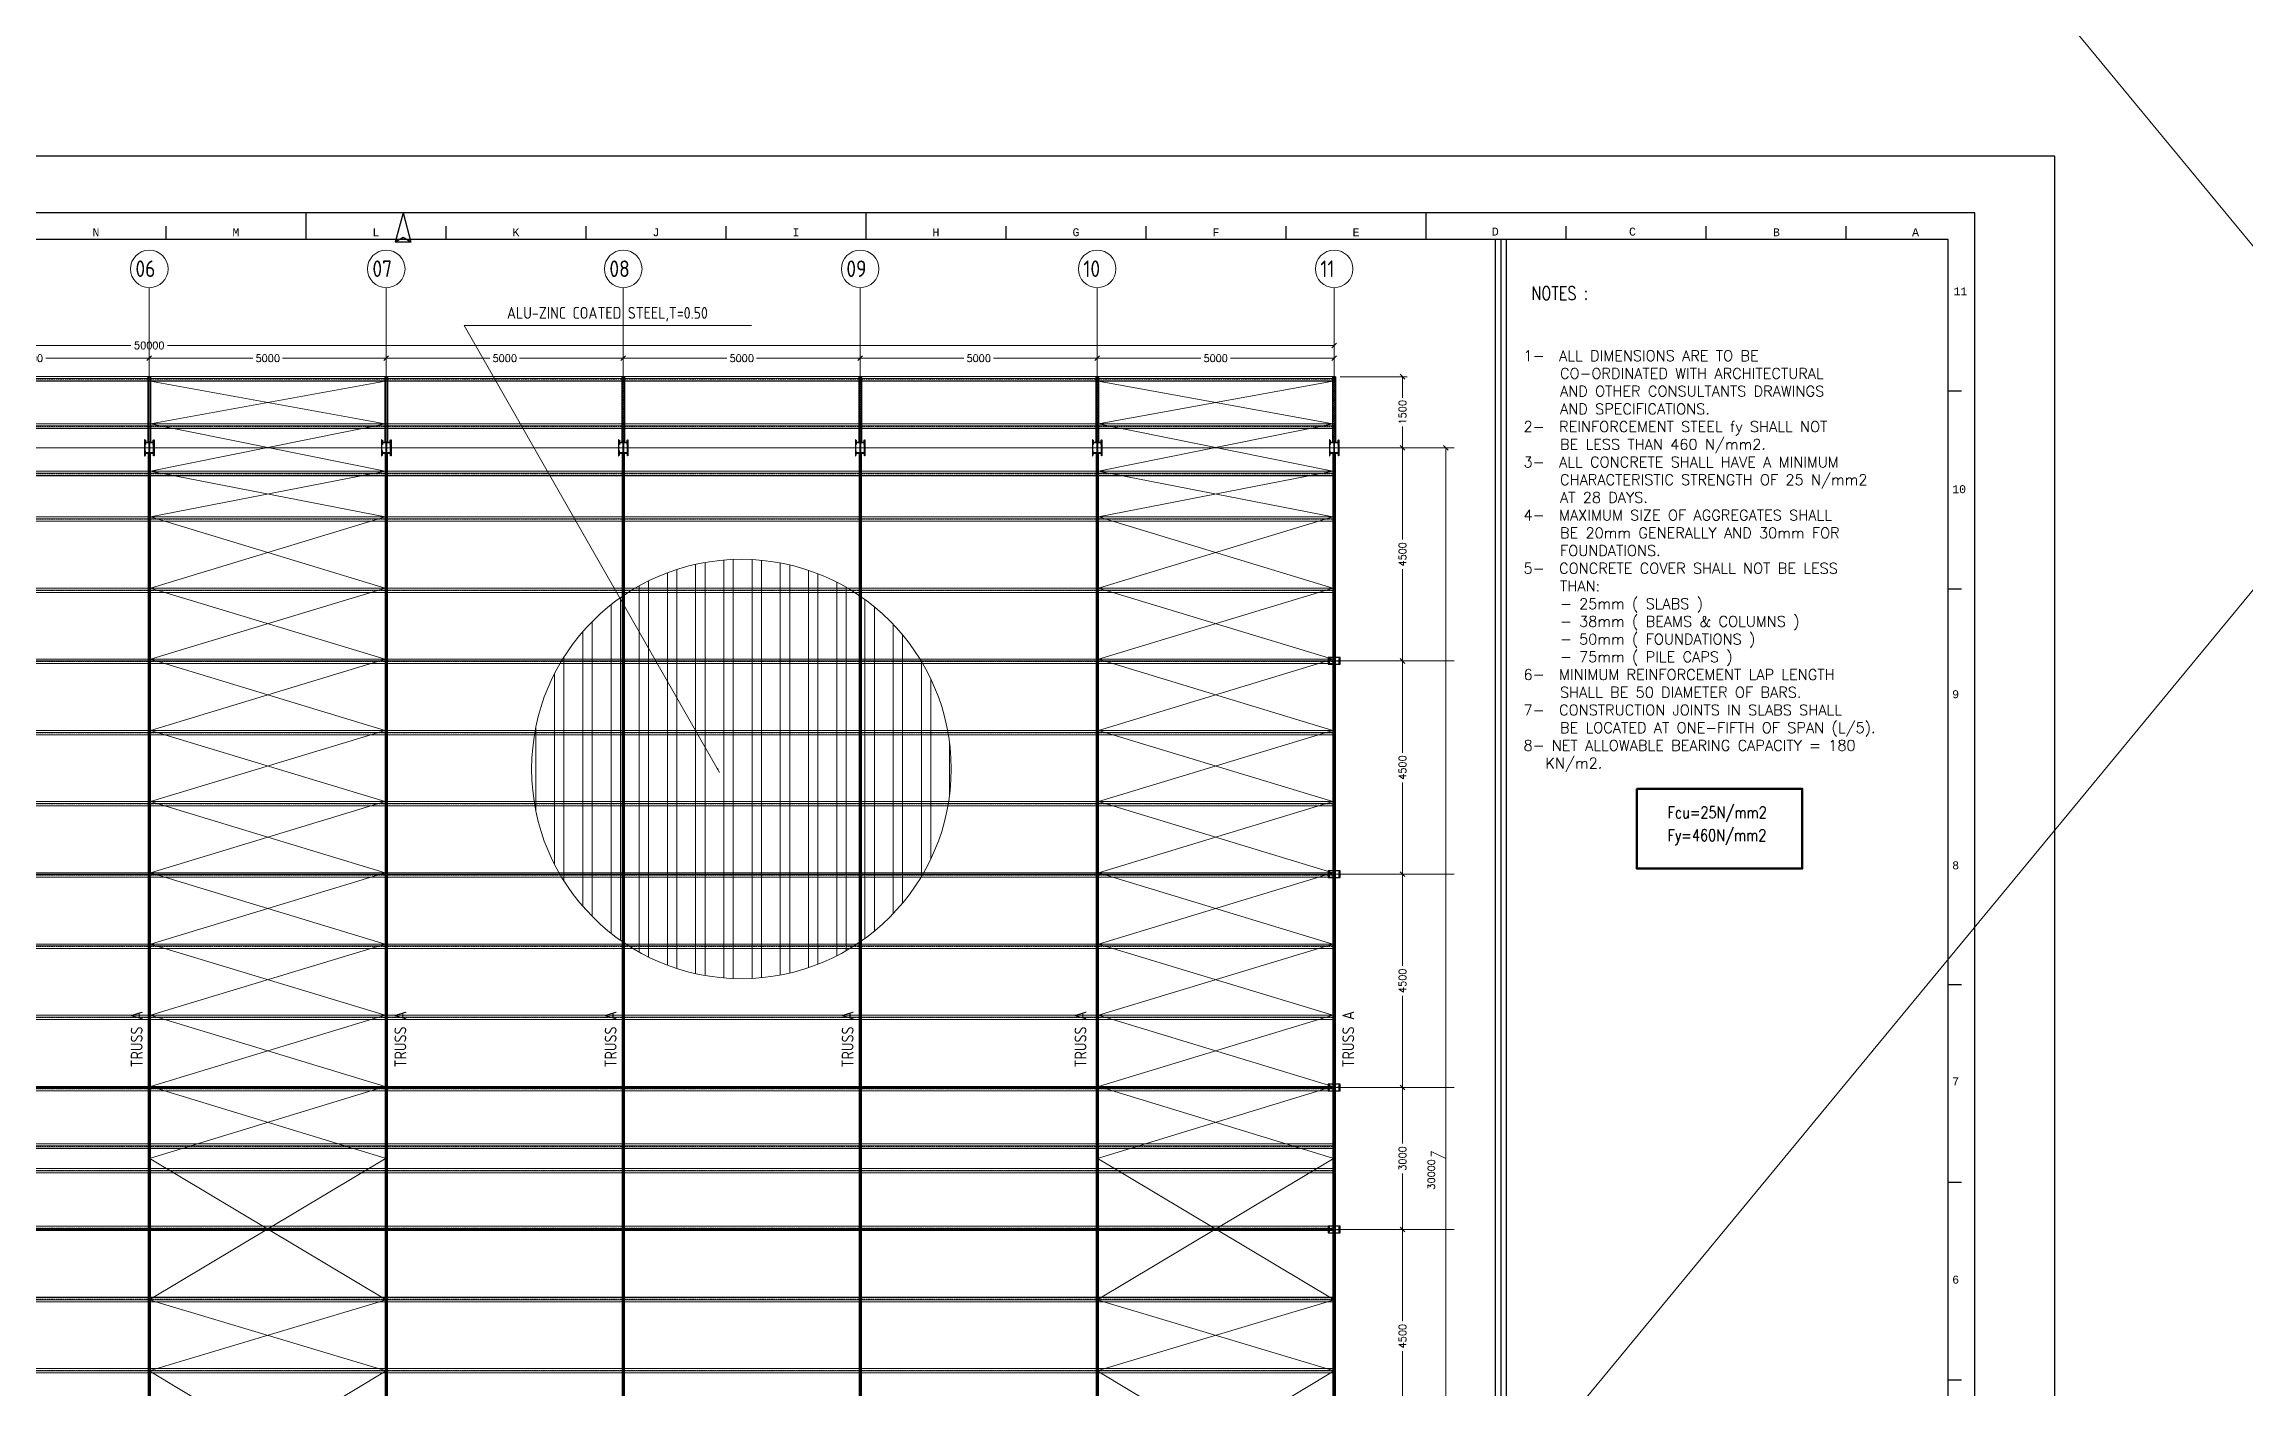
# Model space of a CAD drawing. Header units: millimetres. Extents: x -388065 to 2372687422, y -192755 to 667797.
# Drawn here: x 1441226 to 1487664, y 444931 to 473296 of the extents above; entities that cross this region are included whole.
import ezdxf

# ---------------------------------------------------------------- set-up
doc = ezdxf.new("R2010")
doc.units = ezdxf.units.MM
doc.linetypes.add('HIDDEN2', pattern=[4.7625, 3.175, -1.5875])
doc.layers.add('Label', color=192, linetype='Continuous')
doc.layers.add('LOGO', color=250, linetype='Continuous')
for name, color, linetype, lineweight in [('STR-DIM', 1, 'Continuous', 9), ('STR-GRID', 248, 'Continuous', 9), ('STR-STEEL', 6, 'Continuous', 30), ('STR-STEEL_IN_SEC', 6, 'Continuous', 15), ('STR-STEEL_IN_SEC_HIDD', 6, 'HIDDEN2', 15), ('STR-TEXT', 7, 'Continuous', 9)]:
    doc.layers.add(name, color=color, linetype=linetype, lineweight=lineweight)
doc.styles.add('MINA_MM_ANNOT_PLAN', font='dim.shx', dxfattribs={"height": 350})
doc.styles.add('MINA_MM_LAYOUT', font='dim.shx', dxfattribs={"height": 250})
doc.styles.add('MINA_MM_S', font='romans.shx', dxfattribs={"height": 150})
doc.styles.add('MINA_MM_SM', font='romans.shx', dxfattribs={"height": 150})
doc.styles.add('ROMAND', font='romand__.ttf', dxfattribs={"height": 0.22})
doc.styles.add('STANDART', font='MONOTXT.shx')
doc.dimstyles.new('MINA_MM_S', dxfattribs={"dimtxt": 150, "dimasz": 100, "dimexe": 100, "dimexo": 100, "dimgap": 50, "dimtad": 0, "dimdec": 0, "dimzin": 0, "dimdsep": 46, "dimtxsty": 'MINA_MM_S', "dimblk": 'OBLIQUE', "dimcen": 0.09, "dimclrd": 256, "dimclre": 256, "dimclrt": 7, "dimadec": 0, "dimazin": 0, "dimtfac": 1, "dimtdec": 0, "dimtix": 1, "dimtofl": 0, "dimtmove": 0, "dimatfit": 0, "dimfxl": 1, "dimtolj": 1, "dimtzin": 0, "dimlwd": -1, "dimlwe": -1, "dimarcsym": 0})

# ---------------------------------------------------------------- blocks, each defined once
blk = doc.blocks.new('_OBLIQUE')
at = {"color": 0, "linetype": 'ByBlock'}
blk.add_line((-0.5, -0.5), (0.5, 0.5), dxfattribs=at)
blk = doc.blocks.new('*D1466')
at = {"layer": 'Defpoints', "color": 0, "ltscale": 10, "transparency": 16777216}
for p in [(1443447, 466665), (1438447, 464775), (1443447, 464775)]:
    blk.add_point(p, dxfattribs=at)
at = {"layer": 'STR-DIM', "ltscale": 10, "transparency": 16777216}
for p, q in [((1438447, 464875), (1438447, 466765)), ((1443447, 464875), (1443447, 466765)), ((1438447, 466665), (1440633, 466665)), ((1443447, 466665), (1441261, 466665))]:
    blk.add_line(p, q, dxfattribs=at)
at = {"layer": 'STR-DIM', "ltscale": 10, "transparency": 16777216, "xscale": 100, "yscale": 100, "zscale": 100, "rotation": 180}
blk.add_blockref('_OBLIQUE', (1438447, 466665), dxfattribs=at)
at = {"layer": 'STR-DIM', "ltscale": 10, "transparency": 16777216, "xscale": 100, "yscale": 100, "zscale": 100}
blk.add_blockref('_OBLIQUE', (1443447, 466665), dxfattribs=at)
at = {"layer": 'STR-DIM', "color": 7, "ltscale": 10, "transparency": 16777216, "insert": (1440947, 466665), "char_height": 150, "attachment_point": 5, "style": 'MINA_MM_S'}
blk.add_mtext('\\A1;5000', dxfattribs=at)
blk = doc.blocks.new('*D1467')
at = {"layer": 'Defpoints', "color": 0, "ltscale": 10, "transparency": 16777216}
for p in [(1468447, 464775), (1468447, 460275), (1469888, 460275)]:
    blk.add_point(p, dxfattribs=at)
at = {"layer": 'STR-DIM', "ltscale": 10, "transparency": 16777216}
for p, q in [((1468547, 464775), (1469988, 464775)), ((1469888, 464775), (1469888, 462839)), ((1469888, 460275), (1469888, 462211)), ((1468547, 460275), (1469988, 460275))]:
    blk.add_line(p, q, dxfattribs=at)
at = {"layer": 'STR-DIM', "ltscale": 10, "transparency": 16777216, "xscale": 100, "yscale": 100, "zscale": 100}
for p, rotation in [((1469888, 464775), 90), ((1469888, 460275), 270)]:
    blk.add_blockref('_OBLIQUE', p, dxfattribs=dict(at, rotation=rotation))
at = {"layer": 'STR-DIM', "color": 7, "ltscale": 10, "transparency": 16777216, "insert": (1469888, 462525), "char_height": 150, "attachment_point": 5, "rotation": 90, "style": 'MINA_MM_S'}
blk.add_mtext('\\A1;4500', dxfattribs=at)
blk = doc.blocks.new('*D1468')
at = {"layer": 'Defpoints', "color": 0, "ltscale": 10, "transparency": 16777216}
for p in [(1468447, 460275), (1468447, 455775), (1469888, 455775)]:
    blk.add_point(p, dxfattribs=at)
at = {"layer": 'STR-DIM', "ltscale": 10, "transparency": 16777216}
for p, q in [((1468547, 460275), (1469988, 460275)), ((1469888, 460275), (1469888, 458339)), ((1469888, 455775), (1469888, 457711)), ((1468547, 455775), (1469988, 455775))]:
    blk.add_line(p, q, dxfattribs=at)
at = {"layer": 'STR-DIM', "ltscale": 10, "transparency": 16777216, "xscale": 100, "yscale": 100, "zscale": 100}
for p, rotation in [((1469888, 460275), 90), ((1469888, 455775), 270)]:
    blk.add_blockref('_OBLIQUE', p, dxfattribs=dict(at, rotation=rotation))
at = {"layer": 'STR-DIM', "color": 7, "ltscale": 10, "transparency": 16777216, "insert": (1469888, 458025), "char_height": 150, "attachment_point": 5, "rotation": 90, "style": 'MINA_MM_S'}
blk.add_mtext('\\A1;4500', dxfattribs=at)
blk = doc.blocks.new('*D1469')
at = {"layer": 'Defpoints', "color": 0, "ltscale": 10, "transparency": 16777216}
for p in [(1448447, 466665), (1443447, 464775), (1448447, 464775)]:
    blk.add_point(p, dxfattribs=at)
at = {"layer": 'STR-DIM', "ltscale": 10, "transparency": 16777216}
for p, q in [((1443447, 464875), (1443447, 466765)), ((1448447, 464875), (1448447, 466765)), ((1443447, 466665), (1445633, 466665)), ((1448447, 466665), (1446261, 466665))]:
    blk.add_line(p, q, dxfattribs=at)
at = {"layer": 'STR-DIM', "ltscale": 10, "transparency": 16777216, "xscale": 100, "yscale": 100, "zscale": 100, "rotation": 180}
blk.add_blockref('_OBLIQUE', (1443447, 466665), dxfattribs=at)
at = {"layer": 'STR-DIM', "ltscale": 10, "transparency": 16777216, "xscale": 100, "yscale": 100, "zscale": 100}
blk.add_blockref('_OBLIQUE', (1448447, 466665), dxfattribs=at)
at = {"layer": 'STR-DIM', "color": 7, "ltscale": 10, "transparency": 16777216, "insert": (1445947, 466665), "char_height": 150, "attachment_point": 5, "style": 'MINA_MM_S'}
blk.add_mtext('\\A1;5000', dxfattribs=at)
blk = doc.blocks.new('*D1470')
at = {"layer": 'Defpoints', "color": 0, "ltscale": 10, "transparency": 16777216}
for p in [(1453447, 466665), (1448447, 464775), (1453447, 464775)]:
    blk.add_point(p, dxfattribs=at)
at = {"layer": 'STR-DIM', "ltscale": 10, "transparency": 16777216}
for p, q in [((1448447, 464875), (1448447, 466765)), ((1453447, 464875), (1453447, 466765)), ((1448447, 466665), (1450633, 466665)), ((1453447, 466665), (1451261, 466665))]:
    blk.add_line(p, q, dxfattribs=at)
at = {"layer": 'STR-DIM', "ltscale": 10, "transparency": 16777216, "xscale": 100, "yscale": 100, "zscale": 100, "rotation": 180}
blk.add_blockref('_OBLIQUE', (1448447, 466665), dxfattribs=at)
at = {"layer": 'STR-DIM', "ltscale": 10, "transparency": 16777216, "xscale": 100, "yscale": 100, "zscale": 100}
blk.add_blockref('_OBLIQUE', (1453447, 466665), dxfattribs=at)
at = {"layer": 'STR-DIM', "color": 7, "ltscale": 10, "transparency": 16777216, "insert": (1450947, 466665), "char_height": 150, "attachment_point": 5, "style": 'MINA_MM_S'}
blk.add_mtext('\\A1;5000', dxfattribs=at)
blk = doc.blocks.new('*D1471')
at = {"layer": 'Defpoints', "color": 0, "ltscale": 10, "transparency": 16777216}
for p in [(1458447, 466665), (1453447, 464775), (1458447, 464775)]:
    blk.add_point(p, dxfattribs=at)
at = {"layer": 'STR-DIM', "ltscale": 10, "transparency": 16777216}
for p, q in [((1453447, 464875), (1453447, 466765)), ((1458447, 464875), (1458447, 466765)), ((1453447, 466665), (1455633, 466665)), ((1458447, 466665), (1456261, 466665))]:
    blk.add_line(p, q, dxfattribs=at)
at = {"layer": 'STR-DIM', "ltscale": 10, "transparency": 16777216, "xscale": 100, "yscale": 100, "zscale": 100, "rotation": 180}
blk.add_blockref('_OBLIQUE', (1453447, 466665), dxfattribs=at)
at = {"layer": 'STR-DIM', "ltscale": 10, "transparency": 16777216, "xscale": 100, "yscale": 100, "zscale": 100}
blk.add_blockref('_OBLIQUE', (1458447, 466665), dxfattribs=at)
at = {"layer": 'STR-DIM', "color": 7, "ltscale": 10, "transparency": 16777216, "insert": (1455947, 466665), "char_height": 150, "attachment_point": 5, "style": 'MINA_MM_S'}
blk.add_mtext('\\A1;5000', dxfattribs=at)
blk = doc.blocks.new('*D1472')
at = {"layer": 'Defpoints', "color": 0, "ltscale": 10, "transparency": 16777216}
for p in [(1463447, 466665), (1458447, 464775), (1463447, 464775)]:
    blk.add_point(p, dxfattribs=at)
at = {"layer": 'STR-DIM', "ltscale": 10, "transparency": 16777216}
for p, q in [((1458447, 464875), (1458447, 466765)), ((1463447, 464875), (1463447, 466765)), ((1458447, 466665), (1460633, 466665)), ((1463447, 466665), (1461261, 466665))]:
    blk.add_line(p, q, dxfattribs=at)
at = {"layer": 'STR-DIM', "ltscale": 10, "transparency": 16777216, "xscale": 100, "yscale": 100, "zscale": 100, "rotation": 180}
blk.add_blockref('_OBLIQUE', (1458447, 466665), dxfattribs=at)
at = {"layer": 'STR-DIM', "ltscale": 10, "transparency": 16777216, "xscale": 100, "yscale": 100, "zscale": 100}
blk.add_blockref('_OBLIQUE', (1463447, 466665), dxfattribs=at)
at = {"layer": 'STR-DIM', "color": 7, "ltscale": 10, "transparency": 16777216, "insert": (1460947, 466665), "char_height": 150, "attachment_point": 5, "style": 'MINA_MM_S'}
blk.add_mtext('\\A1;5000', dxfattribs=at)
blk = doc.blocks.new('*D1473')
at = {"layer": 'Defpoints', "color": 0, "ltscale": 10, "transparency": 16777216}
for p in [(1468447, 466665), (1463447, 464775), (1468447, 464775)]:
    blk.add_point(p, dxfattribs=at)
at = {"layer": 'STR-DIM', "ltscale": 10, "transparency": 16777216}
for p, q in [((1463447, 464875), (1463447, 466765)), ((1468447, 464875), (1468447, 466765)), ((1463447, 466665), (1465633, 466665)), ((1468447, 466665), (1466261, 466665))]:
    blk.add_line(p, q, dxfattribs=at)
at = {"layer": 'STR-DIM', "ltscale": 10, "transparency": 16777216, "xscale": 100, "yscale": 100, "zscale": 100, "rotation": 180}
blk.add_blockref('_OBLIQUE', (1463447, 466665), dxfattribs=at)
at = {"layer": 'STR-DIM', "ltscale": 10, "transparency": 16777216, "xscale": 100, "yscale": 100, "zscale": 100}
blk.add_blockref('_OBLIQUE', (1468447, 466665), dxfattribs=at)
at = {"layer": 'STR-DIM', "color": 7, "ltscale": 10, "transparency": 16777216, "insert": (1465947, 466665), "char_height": 150, "attachment_point": 5, "style": 'MINA_MM_S'}
blk.add_mtext('\\A1;5000', dxfattribs=at)
blk = doc.blocks.new('*D1474')
at = {"layer": 'Defpoints', "color": 0, "ltscale": 10, "transparency": 16777216}
for p in [(1468447, 455775), (1468447, 451275), (1469888, 451275)]:
    blk.add_point(p, dxfattribs=at)
at = {"layer": 'STR-DIM', "ltscale": 10, "transparency": 16777216}
for p, q in [((1468547, 455775), (1469988, 455775)), ((1469888, 455775), (1469888, 453839)), ((1469888, 451275), (1469888, 453211)), ((1468547, 451275), (1469988, 451275))]:
    blk.add_line(p, q, dxfattribs=at)
at = {"layer": 'STR-DIM', "ltscale": 10, "transparency": 16777216, "xscale": 100, "yscale": 100, "zscale": 100}
for p, rotation in [((1469888, 455775), 90), ((1469888, 451275), 270)]:
    blk.add_blockref('_OBLIQUE', p, dxfattribs=dict(at, rotation=rotation))
at = {"layer": 'STR-DIM', "color": 7, "ltscale": 10, "transparency": 16777216, "insert": (1469888, 453525), "char_height": 150, "attachment_point": 5, "rotation": 90, "style": 'MINA_MM_S'}
blk.add_mtext('\\A1;4500', dxfattribs=at)
blk = doc.blocks.new('*D1475')
at = {"layer": 'Defpoints', "color": 0, "ltscale": 10, "transparency": 16777216}
for p in [(1468447, 451275), (1468447, 448275), (1469888, 448275)]:
    blk.add_point(p, dxfattribs=at)
at = {"layer": 'STR-DIM', "ltscale": 10, "transparency": 16777216}
for p, q in [((1468547, 451275), (1469988, 451275)), ((1469888, 451275), (1469888, 450089)), ((1469888, 448275), (1469888, 449461)), ((1468547, 448275), (1469988, 448275))]:
    blk.add_line(p, q, dxfattribs=at)
at = {"layer": 'STR-DIM', "ltscale": 10, "transparency": 16777216, "xscale": 100, "yscale": 100, "zscale": 100}
for p, rotation in [((1469888, 451275), 90), ((1469888, 448275), 270)]:
    blk.add_blockref('_OBLIQUE', p, dxfattribs=dict(at, rotation=rotation))
at = {"layer": 'STR-DIM', "color": 7, "ltscale": 10, "transparency": 16777216, "insert": (1469888, 449775), "char_height": 150, "attachment_point": 5, "rotation": 90, "style": 'MINA_MM_S'}
blk.add_mtext('\\A1;3000', dxfattribs=at)
blk = doc.blocks.new('*D1476')
at = {"layer": 'Defpoints', "color": 0, "ltscale": 10, "transparency": 16777216}
for p in [(1468447, 448275), (1468572, 443775), (1469888, 443775)]:
    blk.add_point(p, dxfattribs=at)
at = {"layer": 'STR-DIM', "ltscale": 10, "transparency": 16777216}
for p, q in [((1468547, 448275), (1469988, 448275)), ((1469888, 448275), (1469888, 446339)), ((1469888, 443775), (1469888, 445711)), ((1468672, 443775), (1469988, 443775))]:
    blk.add_line(p, q, dxfattribs=at)
at = {"layer": 'STR-DIM', "ltscale": 10, "transparency": 16777216, "xscale": 100, "yscale": 100, "zscale": 100}
for p, rotation in [((1469888, 448275), 90), ((1469888, 443775), 270)]:
    blk.add_blockref('_OBLIQUE', p, dxfattribs=dict(at, rotation=rotation))
at = {"layer": 'STR-DIM', "color": 7, "ltscale": 10, "transparency": 16777216, "insert": (1469888, 446025), "char_height": 150, "attachment_point": 5, "rotation": 90, "style": 'MINA_MM_S'}
blk.add_mtext('\\A1;4500', dxfattribs=at)
blk = doc.blocks.new('*D1478')
at = {"layer": 'Defpoints', "color": 0, "ltscale": 10, "transparency": 16777216}
for p in [(1468447, 464775), (1468447, 434775), (1470801, 434775)]:
    blk.add_point(p, dxfattribs=at)
at = {"layer": 'STR-DIM', "ltscale": 10, "transparency": 16777216}
for p, q in [((1468547, 464775), (1470901, 464775)), ((1470801, 464775), (1470801, 434775)), ((1470801, 449775), (1470495, 449925)), ((1470495, 449925), (1470495, 449825)), ((1468547, 434775), (1470901, 434775))]:
    blk.add_line(p, q, dxfattribs=at)
at = {"layer": 'STR-DIM', "ltscale": 10, "transparency": 16777216, "xscale": 100, "yscale": 100, "zscale": 100}
for p, rotation in [((1470801, 464775), 90), ((1470801, 434775), 270)]:
    blk.add_blockref('_OBLIQUE', p, dxfattribs=dict(at, rotation=rotation))
at = {"layer": 'STR-DIM', "color": 7, "ltscale": 10, "transparency": 16777216, "insert": (1470495, 449439), "char_height": 150, "attachment_point": 5, "rotation": 90, "style": 'MINA_MM_S'}
blk.add_mtext('\\A1;30000', dxfattribs=at)
blk = doc.blocks.new('*D1479')
at = {"layer": 'Defpoints', "color": 0, "ltscale": 10, "transparency": 16777216}
for p in [(1468447, 466934), (1418447, 464775), (1468447, 464775)]:
    blk.add_point(p, dxfattribs=at)
at = {"layer": 'STR-DIM', "ltscale": 10, "transparency": 16777216}
for p, q in [((1418447, 464875), (1418447, 467034)), ((1418447, 466934), (1443061, 466934)), ((1468447, 466934), (1443833, 466934)), ((1468447, 464875), (1468447, 467034))]:
    blk.add_line(p, q, dxfattribs=at)
at = {"layer": 'STR-DIM', "ltscale": 10, "transparency": 16777216, "xscale": 100, "yscale": 100, "zscale": 100, "rotation": 180}
blk.add_blockref('_OBLIQUE', (1418447, 466934), dxfattribs=at)
at = {"layer": 'STR-DIM', "ltscale": 10, "transparency": 16777216, "xscale": 100, "yscale": 100, "zscale": 100}
blk.add_blockref('_OBLIQUE', (1468447, 466934), dxfattribs=at)
at = {"layer": 'STR-DIM', "color": 7, "ltscale": 10, "transparency": 16777216, "insert": (1443447, 466934), "char_height": 150, "attachment_point": 5, "style": 'MINA_MM_S'}
blk.add_mtext('\\A1;50000', dxfattribs=at)
blk = doc.blocks.new('TOP OF COL')
at = {"layer": 'STR-STEEL', "ltscale": 10}
for points in [[(-100, 168), (-100, -168), (-90, -168), (-90, 168)], [(100, 168), (100, -168), (90, -168), (90, 168)]]:
    blk.add_lwpolyline(points, close=True, dxfattribs=at)
for points in [[(-90, 67), (-90, 158), (-82, 158), (-82, 124, 0.41421), (-73, 115), (73, 115, 0.41421), (82, 124), (82, 158), (90, 158), (90, 67), (82, 67), (82, 101, 0.41421), (73, 110), (-73, 110, 0.41421), (-82, 101), (-82, 67), (-90, 67)], [(-90, -67), (-90, -158), (-82, -158), (-82, -124, -0.41421), (-73, -115), (73, -115, -0.41421), (82, -124), (82, -158), (90, -158), (90, -67), (82, -67), (82, -101, -0.41421), (73, -110), (-73, -110, -0.41421), (-82, -101), (-82, -67), (-90, -67)]]:
    blk.add_lwpolyline(points, format="xyb", dxfattribs=at)
blk.add_lwpolyline([(-55, -110), (-55, -101), (-15, -101, 0.414214), (-3, -89), (-3, 89, 0.414214), (-15, 101), (-55, 101), (-55, 110), (55, 110), (55, 101), (15, 101, 0.414214), (3, 89), (3, -89, 0.414214), (15, -101), (55, -101), (55, -110)], format="xyb", close=True, dxfattribs=at)
blk = doc.blocks.new('top plate_S')
at = {"layer": 'STR-STEEL', "ltscale": 10}
blk.add_lwpolyline([(125, 70), (-125, 70), (-125, -70), (125, -70)], close=True, dxfattribs=at)
at = {"layer": 'STR-STEEL_IN_SEC_HIDD', "ltscale": 10}
blk.add_lwpolyline([(110, -55), (101, -55), (101, -15, 0.414214), (89, -3), (-89, -3, 0.414214), (-101, -15), (-101, -55), (-110, -55), (-110, 55), (-101, 55), (-101, 15, 0.414214), (-89, 3), (89, 3, 0.414214), (101, 15), (101, 55), (110, 55)], format="xyb", close=True, dxfattribs=at)
blk = doc.blocks.new('*D1563')
at = {"layer": 'Defpoints', "color": 0, "ltscale": 10, "transparency": 16777216}
for p in [(1468472, 466275), (1469888, 466275), (1468447, 464775)]:
    blk.add_point(p, dxfattribs=at)
at = {"layer": 'STR-DIM', "ltscale": 10, "transparency": 16777216}
for p, q in [((1468572, 466275), (1469988, 466275)), ((1469888, 466275), (1469888, 465829)), ((1469888, 464775), (1469888, 465221)), ((1468547, 464775), (1469988, 464775))]:
    blk.add_line(p, q, dxfattribs=at)
at = {"layer": 'STR-DIM', "ltscale": 10, "transparency": 16777216, "xscale": 100, "yscale": 100, "zscale": 100}
for p, rotation in [((1469888, 466275), 90), ((1469888, 464775), 270)]:
    blk.add_blockref('_OBLIQUE', p, dxfattribs=dict(at, rotation=rotation))
at = {"layer": 'STR-DIM', "color": 7, "ltscale": 10, "transparency": 16777216, "insert": (1469888, 465525), "char_height": 150, "attachment_point": 5, "rotation": 90, "style": 'MINA_MM_S'}
blk.add_mtext('\\A1;1500', dxfattribs=at)
blk = doc.blocks.new('LABLE')
at = {"lineweight": 50, "ltscale": 0.1}
blk.add_lwpolyline([(71840, 41431), (76044, 41431), (76044, 39404), (71840, 39404)], close=True, dxfattribs=at)
at = {"layer": 'Label', "color": 7}
for p, q in [((80430, 56070), (0, 56070)), ((38025, 56070), (38025, 55391)), ((40498, 56070), (40298, 55325)), ((40498, 56070), (40697, 55325)), ((52253, 56070), (52253, 55391)), ((66480, 56070), (66480, 55391)), ((80430, 0), (80430, 56070)), ((79751, 55391), (679, 55391)), ((34468, 55730), (34468, 55391)), ((40498, 55440), (40298, 55325)), ((40697, 55325), (40498, 55440)), ((41582, 55730), (41582, 55391)), ((45139, 55730), (45139, 55391)), ((48696, 55730), (48696, 55391)), ((55809, 55730), (55809, 55391)), ((59366, 55730), (59366, 55391)), ((62923, 55730), (62923, 55391)), ((68251, 679), (68251, 55391)), ((68531, 679), (68531, 55391)), ((70037, 55730), (70037, 55391)), ((73594, 55730), (73594, 55391)), ((77151, 55730), (77151, 55391)), ((79751, 679), (79751, 55391)), ((40697, 55325), (40298, 55325)), ((80090, 51536), (79751, 51536)), ((79751, 46509), (80090, 46509)), ((79751, 36454), (80090, 36454)), ((80090, 31427), (79751, 31427)), ((80090, 26400), (79751, 26400))]:
    blk.add_line(p, q, dxfattribs=at)
at = {"layer": 'Label', "color": 7, "const_width": 30}
blk.add_lwpolyline([(68391, 679), (68391, 55391)], dxfattribs=at)
at = {"layer": 'Label', "color": 7, "style": 'STANDART', "width": 1}
for s, height, p in [('N', 203, (32607, 55473)), ('M', 203, (36164, 55473)), ('L', 203, (39721, 55473)), ('K', 203, (43278, 55473)), ('J', 203, (46835, 55473)), ('I', 203, (50391, 55473)), ('H', 203, (53948, 55473)), ('G', 203, (57505, 55473)), ('F', 203, (61062, 55473)), ('E', 203, (64619, 55473)), ('D', 203, (68158, 55490)), ('C', 203, (71643, 55490)), ('B', 203, (75300, 55473)), ('A', 203, (78834, 55473)), ('11', 203.3, (79887, 53971)), ('10', 203.3, (79853, 48944)), ('9', 203, (79853, 43733)), ('8', 203, (79853, 39385)), ('7', 203, (79853, 33893)), ('6', 203, (79853, 28856))]:
    blk.add_text(s, height=height, dxfattribs=at).set_placement(p)
at = {"layer": 'STR-TEXT', "style": 'ROMAND', "width": 0.8}
for s, height, p in [('NOTES :', 337.5, (69161, 53856)), ('Fcu=25N/mm2', 300, (72623, 40681)), ('Fy=460N/mm2', 300, (72623, 40100))]:
    blk.add_text(s, height=height, dxfattribs=at).set_placement(p)
at = {"layer": 'STR-TEXT', "insert": (68964, 52571), "char_height": 270, "width": 11124, "attachment_point": 1, "style": 'MINA_MM_SM'}
blk.add_mtext('1-  ALL DIMENSIONS ARE TO BE\\P     CO-ORDINATED WITH ARCHITECTURAL\\P     AND OTHER CONSULTANTS DRAWINGS\\P     AND SPECIFICATIONS.\\P2-  REINFORCEMENT STEEL fy SHALL NOT\\P     BE LESS THAN 460 N/mm2.\\P3-  ALL CONCRETE SHALL HAVE A MINIMUM\\P     CHARACTERISTIC STRENGTH OF 25 N/mm2 \\P     AT 28 DAYS.\\P4-  MAXIMUM SIZE OF AGGREGATES SHALL\\P     BE 20mm GENERALLY AND 30mm FOR \\P     FOUNDATIONS.\\P5-  CONCRETE COVER SHALL NOT BE LESS\\P     THAN:\\P     - 25mm ( SLABS )\\P     - 38mm ( BEAMS & COLUMNS )\\P     - 50mm ( FOUNDATIONS )\\P     - 75mm ( PILE CAPS )\\P6-  MINIMUM REINFORCEMENT LAP LENGTH\\P     SHALL BE 50 DIAMETER OF BARS.\\P7-  CONSTRUCTION JOINTS IN SLABS SHALL \\P     BE LOCATED AT ONE-FIFTH OF SPAN (L/5).\\P8- NET ALLOWABLE BEARING CAPACITY = 180  \\P   KN/m2.', dxfattribs=at)

msp = doc.modelspace()

# ---------------------------------------------------------------- hatches: boundary and pattern name
at = {"layer": 'STR-STEEL_IN_SEC', "ltscale": 10}
h = msp.add_hatch(dxfattribs=at)
h.set_pattern_fill('ANSI32', color=256, scale=62.5, angle=45)
h.set_pattern_definition([(90, (1051352.6, 477258.66), (-595.3125, 0), []), (90, (1051551, 477457.1), (-595.3125, 0), [])])
edge = h.paths.add_edge_path()
edge.add_arc((1455939.4558, 457995.2853), 4425.9847, 0, 360)

# ---------------------------------------------------------------- linework, layer by layer
at = {"layer": 'LOGO', "ltscale": 0.1}
msp.add_lwpolyline([(1483652.8642, 421560.7521), (1483652.8642, 470929.1679), (1413755.831, 470929.1679), (1413755.831, 421560.7521)], close=True, dxfattribs=at)
at = {"layer": 'STR-GRID', "ltscale": 10}
for p, q in [((1443446.9109, 468153.7434), (1443446.9109, 431987.7691)), ((1448446.9109, 468153.7434), (1448446.9109, 431987.7691)), ((1453446.9109, 468153.7434), (1453446.9109, 431987.7691)), ((1458446.9109, 468153.7434), (1458446.9109, 431987.7691)), ((1463446.9109, 468153.7434), (1463446.9109, 431987.7691)), ((1468446.9109, 468153.7434), (1468446.9109, 431987.7691)), ((1416783.001, 464775.0285), (1470976.7215, 464775.0285)), ((1416783.001, 460275.0285), (1470976.7215, 460275.0285)), ((1416783.001, 455775.0285), (1470976.7215, 455775.0285)), ((1416783.001, 451275.0285), (1470976.7215, 451275.0285)), ((1416783.001, 448275.0285), (1470976.7215, 448275.0285))]:
    msp.add_line(p, q, dxfattribs=at)
for centre in [(1443446.9109, 468549.8209), (1448446.9109, 468549.8209), (1453446.9109, 468549.8209), (1458446.9109, 468549.8209), (1463446.9109, 468549.8209), (1468446.9109, 468549.8209)]:
    msp.add_circle(centre, 396.0775, dxfattribs=at)
at = {"layer": 'STR-STEEL', "ltscale": 10}
for points in [[(1443421.9109, 464890.3285), (1443421.9109, 466275.0285), (1443471.9109, 466275.0285), (1443471.9109, 464890.3285)], [(1448421.9109, 464890.3285), (1448421.9109, 466275.0285), (1448471.9109, 466275.0285), (1448471.9109, 464890.3285)], [(1453421.9109, 464890.3285), (1453421.9109, 466275.0285), (1453471.9109, 466275.0285), (1453471.9109, 464890.3285)], [(1458421.9109, 464890.3285), (1458421.9109, 466275.0285), (1458471.9109, 466275.0285), (1458471.9109, 464890.3285)], [(1463421.9109, 464890.3285), (1463421.9109, 466275.0285), (1463471.9109, 466275.0285), (1463471.9109, 464890.3285)], [(1468421.9109, 464890.3285), (1468421.9109, 466275.0285), (1468471.9109, 466275.0285), (1468471.9109, 464890.3285)], [(1443421.9109, 464659.7285), (1443421.9109, 434890.3285), (1443471.9109, 434890.3285), (1443471.9109, 464659.7285)], [(1448421.9109, 464659.7285), (1448421.9109, 434890.3285), (1448471.9109, 434890.3285), (1448471.9109, 464659.7285)], [(1453421.9109, 464659.7285), (1453421.9109, 434890.3285), (1453471.9109, 434890.3285), (1453471.9109, 464659.7285)], [(1458421.9109, 464659.7285), (1458421.9109, 434890.3285), (1458471.9109, 434890.3285), (1458471.9109, 464659.7285)], [(1463421.9109, 464659.7285), (1463421.9109, 434890.3285), (1463471.9109, 434890.3285), (1463471.9109, 464659.7285)], [(1468421.9109, 464659.7285), (1468421.9109, 434890.3285), (1468471.9109, 434890.3285), (1468471.9109, 464659.7285)]]:
    msp.add_lwpolyline(points, close=True, dxfattribs=at)
at = {"layer": 'STR-STEEL_IN_SEC', "color": 7, "ltscale": 0.1}
for p, q in [((1584664.4846, 579101.4319), (1396989.2923, 351706.677)), ((1396989.2923, 579101.4319), (1584664.4846, 351706.677))]:
    msp.add_line(p, q, dxfattribs=at)
at = {"layer": 'STR-STEEL_IN_SEC', "ltscale": 10}
for p, q in [((1418421.9109, 466275.9367), (1468471.9109, 466275.9367)), ((1418421.9109, 466234.1616), (1468471.9109, 466234.1616)), ((1418421.9109, 466184.2132), (1468471.9109, 466184.2132)), ((1418421.9109, 466183.3051), (1468471.9109, 466183.3051)), ((1418421.9109, 465276.9681), (1468471.9109, 465276.9681)), ((1418421.9109, 465235.1931), (1468471.9109, 465235.1931)), ((1418421.9109, 465185.2447), (1468471.9109, 465185.2447)), ((1418421.9109, 465184.3365), (1468471.9109, 465184.3365)), ((1418421.9109, 464277.9996), (1468471.9109, 464277.9996)), ((1418421.9109, 464236.2246), (1468471.9109, 464236.2246)), ((1418421.9109, 464186.2761), (1468471.9109, 464186.2761)), ((1418421.9109, 464185.368), (1468471.9109, 464185.368)), ((1418421.9109, 463319.79), (1468471.9109, 463319.79)), ((1418421.9109, 463278.0149), (1468471.9109, 463278.0149)), ((1418421.9109, 463228.0665), (1468471.9109, 463228.0665)), ((1418421.9109, 463227.1583), (1468471.9109, 463227.1583)), ((1418421.9109, 461812.5957), (1468471.9109, 461812.5957)), ((1418421.9109, 461770.8206), (1468471.9109, 461770.8206)), ((1418421.9109, 461720.8722), (1468471.9109, 461720.8722)), ((1418421.9109, 461719.964), (1468471.9109, 461719.964)), ((1418421.9109, 460313.5916), (1468471.9109, 460313.5916)), ((1418421.9109, 460271.8166), (1468471.9109, 460271.8166)), ((1418421.9109, 460221.8681), (1468471.9109, 460221.8681)), ((1418421.9109, 460220.96), (1468471.9109, 460220.96)), ((1418421.9109, 458810.4924), (1468471.9109, 458810.4924)), ((1418421.9109, 458768.7174), (1468471.9109, 458768.7174)), ((1418421.9109, 458718.769), (1468471.9109, 458718.769)), ((1418421.9109, 458717.8608), (1468471.9109, 458717.8608)), ((1418421.9109, 457307.3933), (1468471.9109, 457307.3933)), ((1418421.9109, 457265.6182), (1468471.9109, 457265.6182)), ((1418421.9109, 457215.6698), (1468471.9109, 457215.6698)), ((1418421.9109, 457214.7616), (1468471.9109, 457214.7616)), ((1418421.9109, 455804.2941), (1468471.9109, 455804.2941)), ((1418421.9109, 455762.519), (1468471.9109, 455762.519)), ((1418421.9109, 455712.5706), (1468471.9109, 455712.5706)), ((1418421.9109, 455711.6625), (1468471.9109, 455711.6625)), ((1418421.9109, 454301.1949), (1468471.9109, 454301.1949)), ((1418421.9109, 454259.4199), (1468471.9109, 454259.4199)), ((1418421.9109, 454209.4714), (1468471.9109, 454209.4714)), ((1418421.9109, 454208.5633), (1468471.9109, 454208.5633)), ((1418421.9109, 452798.0957), (1468471.9109, 452798.0957)), ((1418421.9109, 452756.3207), (1468471.9109, 452756.3207)), ((1418421.9109, 452706.3723), (1468471.9109, 452706.3723)), ((1418421.9109, 452705.4641), (1468471.9109, 452705.4641)), ((1418421.9109, 451294.9966), (1468471.9109, 451294.9966)), ((1418421.9109, 451253.2215), (1468471.9109, 451253.2215)), ((1418421.9109, 451203.2731), (1468471.9109, 451203.2731)), ((1418421.9109, 451202.3649), (1468471.9109, 451202.3649)), ((1418421.9109, 450080.8373), (1468471.9109, 450080.8373)), ((1418421.9109, 450039.0622), (1468471.9109, 450039.0622)), ((1418421.9109, 449989.1138), (1468471.9109, 449989.1138)), ((1418421.9109, 449988.2057), (1468471.9109, 449988.2057)), ((1418421.9109, 449561.8514), (1468471.9109, 449561.8514)), ((1418421.9109, 449560.9432), (1468471.9109, 449560.9432)), ((1418421.9109, 449510.9948), (1468471.9109, 449510.9948)), ((1418421.9109, 449469.2198), (1468471.9109, 449469.2198)), ((1418421.9109, 448347.6921), (1468471.9109, 448347.6921)), ((1418421.9109, 448346.784), (1468471.9109, 448346.784)), ((1418421.9109, 448296.8355), (1468471.9109, 448296.8355)), ((1418421.9109, 448255.0605), (1468471.9109, 448255.0605)), ((1418421.9109, 446844.5929), (1468471.9109, 446844.5929)), ((1418421.9109, 446843.6848), (1468471.9109, 446843.6848)), ((1418421.9109, 446793.7364), (1468471.9109, 446793.7364)), ((1418421.9109, 446751.9613), (1468471.9109, 446751.9613)), ((1418421.9109, 445341.4938), (1468471.9109, 445341.4938)), ((1418421.9109, 445340.5856), (1468471.9109, 445340.5856)), ((1418421.9109, 445290.6372), (1468471.9109, 445290.6372)), ((1418421.9109, 445248.8621), (1468471.9109, 445248.8621))]:
    msp.add_line(p, q, dxfattribs=at)
for points in [[(1448421.9109, 466183.3051), (1443471.9109, 465276.9681), (1448421.9109, 464277.9996), (1443471.9109, 463319.79), (1448421.9109, 461812.5957), (1443471.9109, 460313.5916), (1448421.9109, 458810.4924), (1443471.9109, 457307.3933), (1448421.9109, 455804.2941), (1443471.9109, 454301.1949), (1448421.9109, 452798.0957), (1443471.9109, 451294.9966), (1448421.9109, 449777.9785)], [(1443471.9109, 466183.3051), (1448421.9109, 465276.9681), (1443471.9109, 464277.9996), (1448421.9109, 463319.79), (1443471.9109, 461812.5957), (1448421.9109, 460313.5916), (1443471.9109, 458810.4924), (1448421.9109, 457307.3933), (1443471.9109, 455804.2941), (1448421.9109, 454301.1949), (1443471.9109, 452798.0957), (1448421.9109, 451294.9966), (1443471.9109, 449777.9785)], [(1468421.9109, 466183.3051), (1463471.9109, 465276.9681), (1468421.9109, 464277.9996), (1463471.9109, 463319.79), (1468421.9109, 461812.5957), (1463471.9109, 460313.5916), (1468421.9109, 458810.4924), (1463471.9109, 457307.3933), (1468421.9109, 455804.2941), (1463471.9109, 454301.1949), (1468421.9109, 452798.0957), (1463471.9109, 451294.9966), (1468421.9109, 449777.9785)], [(1463471.9109, 466183.3051), (1468421.9109, 465276.9681), (1463471.9109, 464277.9996), (1468421.9109, 463319.79), (1463471.9109, 461812.5957), (1468421.9109, 460313.5916), (1463471.9109, 458810.4924), (1468421.9109, 457307.3933), (1463471.9109, 455804.2941), (1468421.9109, 454301.1949), (1463471.9109, 452798.0957), (1468421.9109, 451294.9966), (1463471.9109, 449777.9785)], [(1448446.9109, 433324.977), (1443446.9109, 434775.0285), (1448446.9109, 436272.0421), (1443446.9109, 439275.0285), (1448446.9109, 442284.4388), (1443446.9109, 445290.6372), (1448446.9109, 446793.7364), (1443446.9109, 449777.9785), (1443446.9109, 449777.9785)], [(1443446.9109, 433324.977), (1448446.9109, 434775.0285), (1443446.9109, 436272.0421), (1448446.9109, 439275.0285), (1443446.9109, 442284.4388), (1448446.9109, 445290.6372), (1443446.9109, 446793.7364), (1448446.9109, 449777.9785), (1448446.9109, 449777.9785)], [(1468446.9109, 433324.977), (1463446.9109, 434775.0285), (1468446.9109, 436272.0421), (1463446.9109, 439275.0285), (1468446.9109, 442284.4388), (1463446.9109, 445290.6372), (1468446.9109, 446793.7364), (1463446.9109, 449777.9785), (1463446.9109, 449777.9785)], [(1463446.9109, 433324.977), (1468446.9109, 434775.0285), (1463446.9109, 436272.0421), (1468446.9109, 439275.0285), (1463446.9109, 442284.4388), (1468446.9109, 445290.6372), (1463446.9109, 446793.7364), (1468446.9109, 449777.9785), (1468446.9109, 449777.9785)]]:
    msp.add_lwpolyline(points, dxfattribs=at)
msp.add_circle((1455939.4558, 457995.2853), 4425.9847, dxfattribs=at)
at = {"layer": 'STR-STEEL_IN_SEC_HIDD', "ltscale": 10}
for p, q in [((1418421.9109, 466225.0801), (1468471.9109, 466225.0801)), ((1418421.9109, 465226.1116), (1468471.9109, 465226.1116)), ((1418421.9109, 464227.143), (1468471.9109, 464227.143)), ((1418421.9109, 463268.9334), (1468471.9109, 463268.9334)), ((1418421.9109, 461761.7391), (1468471.9109, 461761.7391)), ((1418421.9109, 460262.735), (1468471.9109, 460262.735)), ((1418421.9109, 458759.6359), (1468471.9109, 458759.6359)), ((1418421.9109, 457256.5367), (1468471.9109, 457256.5367)), ((1418421.9109, 455753.4375), (1468471.9109, 455753.4375)), ((1418421.9109, 454250.3383), (1468471.9109, 454250.3383)), ((1418421.9109, 452747.2392), (1468471.9109, 452747.2392)), ((1418421.9109, 451244.14), (1468471.9109, 451244.14)), ((1418421.9109, 450029.9807), (1468471.9109, 450029.9807)), ((1418421.9109, 449520.0763), (1468471.9109, 449520.0763)), ((1418421.9109, 448305.9171), (1468471.9109, 448305.9171)), ((1418421.9109, 446802.8179), (1468471.9109, 446802.8179)), ((1418421.9109, 445299.7187), (1468471.9109, 445299.7187))]:
    msp.add_line(p, q, dxfattribs=at)
for points in [[(1443423.9109, 464890.3285), (1443423.9109, 466275.0285), (1443469.9109, 466275.0285), (1443469.9109, 464890.3285)], [(1448423.9109, 464890.3285), (1448423.9109, 466275.0285), (1448469.9109, 466275.0285), (1448469.9109, 464890.3285)], [(1453423.9109, 464890.3285), (1453423.9109, 466275.0285), (1453469.9109, 466275.0285), (1453469.9109, 464890.3285)], [(1458423.9109, 464890.3285), (1458423.9109, 466275.0285), (1458469.9109, 466275.0285), (1458469.9109, 464890.3285)], [(1463423.9109, 464890.3285), (1463423.9109, 466275.0285), (1463469.9109, 466275.0285), (1463469.9109, 464890.3285)], [(1468423.9109, 464890.3285), (1468423.9109, 466275.0285), (1468469.9109, 466275.0285), (1468469.9109, 464890.3285)], [(1443423.9109, 464659.7285), (1443423.9109, 434890.3285), (1443469.9109, 434890.3285), (1443469.9109, 464659.7285)], [(1448423.9109, 464659.7285), (1448423.9109, 434890.3285), (1448469.9109, 434890.3285), (1448469.9109, 464659.7285)], [(1453423.9109, 464659.7285), (1453423.9109, 434890.3285), (1453469.9109, 434890.3285), (1453469.9109, 464659.7285)], [(1458423.9109, 464659.7285), (1458423.9109, 434890.3285), (1458469.9109, 434890.3285), (1458469.9109, 464659.7285)], [(1463423.9109, 464659.7285), (1463423.9109, 434890.3285), (1463469.9109, 434890.3285), (1463469.9109, 464659.7285)], [(1468423.9109, 464659.7285), (1468423.9109, 434890.3285), (1468469.9109, 434890.3285), (1468469.9109, 464659.7285)]]:
    msp.add_lwpolyline(points, close=True, dxfattribs=at)

# ---------------------------------------------------------------- block references
at = {"xscale": 0.8305106339421224, "yscale": 0.8305106339421224, "zscale": 0.8305106339421224}
msp.add_blockref('LABLE', (1415167.6992, 423167.9383), dxfattribs=at)
for p in [(1443446.9109, 464775.0285), (1448446.9109, 464775.0285), (1453446.9109, 464775.0285), (1458446.9109, 464775.0285), (1463446.9109, 464775.0285), (1468446.9109, 464775.0285)]:
    msp.add_blockref('TOP OF COL', p)
at = {"layer": 'STR-STEEL_IN_SEC'}
for p in [(1468446.9104, 460275.0285), (1468446.9104, 455775.0285), (1468446.9104, 451275.0285), (1468446.9104, 448275.0285)]:
    msp.add_blockref('top plate_S', p, dxfattribs=at)

# ---------------------------------------------------------------- texts
at = {"layer": 'STR-TEXT', "char_height": 350, "attachment_point": 1, "style": 'MINA_MM_ANNOT_PLAN'}
for s, insert in [('06', (1443155.1273, 468728.3316)), ('07', (1448155.1273, 468728.3316)), ('08', (1453155.1273, 468728.3316)), ('09', (1458155.1273, 468728.3316)), ('10', (1463155.1273, 468728.3316)), ('11', (1468155.1273, 468728.3316))]:
    msp.add_mtext_dynamic_manual_height_columns(s, width=668.666667, gutter_width=12.5, heights=[0], dxfattribs=dict(at, insert=insert))
at = {"layer": 'STR-TEXT', "color": 7, "ltscale": 10, "insert": (1453112.3219, 467592.4838), "char_height": 250, "width": 7456.268249, "attachment_point": 5, "style": 'MINA_MM_LAYOUT'}
msp.add_mtext('\\A1;ALU-ZINC COATED STEEL,T=0.50', dxfattribs=at)
at = {"layer": 'STR-TEXT', "color": 7, "ltscale": 10, "char_height": 250, "width": 1621.547619, "attachment_point": 5, "rotation": 90, "style": 'MINA_MM_LAYOUT'}
for insert in [(1443181.5961, 452292.2124), (1448744.9543, 452292.2124), (1453181.5961, 452292.2124), (1458181.5961, 452292.2124), (1463095.3846, 452292.2124), (1468744.7192, 452292.2124)]:
    msp.add_mtext('\\A1;TRUSS A', dxfattribs=dict(at, insert=insert))

# ---------------------------------------------------------------- dimensions: what is measured, and where the dimension line sits
at = {"layer": 'STR-DIM', "ltscale": 10}
for base, p1, p2, picture, middle in [((1468446.9109, 466933.9187), (1418446.9109, 464775.0285), (1468446.9109, 464775.0285), '*D1479', (1443446.9109, 466933.9187)), ((1443446.9109, 466665.3953), (1438446.911, 464775.0285), (1443446.9109, 464775.0285), '*D1466', (1440946.9109, 466665.3953)), ((1448446.9109, 466665.3953), (1443446.911, 464775.0285), (1448446.9109, 464775.0285), '*D1469', (1445946.9109, 466665.3953)), ((1453446.9109, 466665.3953), (1448446.911, 464775.0285), (1453446.9109, 464775.0285), '*D1470', (1450946.9109, 466665.3953)), ((1458446.9109, 466665.3953), (1453446.911, 464775.0285), (1458446.9109, 464775.0285), '*D1471', (1455946.9109, 466665.3953)), ((1463446.9109, 466665.3953), (1458446.911, 464775.0285), (1463446.9109, 464775.0285), '*D1472', (1460946.9109, 466665.3953)), ((1468446.9109, 466665.3953), (1463446.911, 464775.0285), (1468446.9109, 464775.0285), '*D1473', (1465946.9109, 466665.3953))]:
    dim = msp.add_linear_dim(base=base, p1=p1, p2=p2, dimstyle='MINA_MM_S', override={"dimtmove": 1}, dxfattribs=at)
    dim.commit()
    dim.dimension.update_dxf_attribs({"geometry": picture, "text_midpoint": middle})
for base, p1, p2, angle, picture, middle in [((1469888.1402, 466275.0285), (1468446.9109, 464775.0285), (1468471.9109, 466275.0285), 270, '*D1563', (1469888.1402, 465525.0285)), ((1469888.1402, 460275.0285), (1468446.9109, 464775.0285), (1468446.9109, 460275.0285), 90, '*D1467', (1469888.1402, 462525.0285)), ((1469888.1402, 455775.0285), (1468446.9109, 460275.0285), (1468446.911, 455775.0285), 90, '*D1468', (1469888.1402, 458025.0285)), ((1469888.1402, 451275.0285), (1468446.9109, 455775.0285), (1468446.9109, 451275.0285), 90, '*D1474', (1469888.1402, 453525.0285)), ((1469888.1402, 448275.0285), (1468446.9109, 451275.0285), (1468446.911, 448275.0285), 90, '*D1475', (1469888.1402, 449775.0285)), ((1469888.1402, 443775.0285), (1468446.9109, 448275.0285), (1468571.9109, 443775.0285), 90, '*D1476', (1469888.1402, 446025.0285))]:
    dim = msp.add_linear_dim(base=base, p1=p1, p2=p2, angle=angle, dimstyle='MINA_MM_S', override={"dimtmove": 1}, dxfattribs=at)
    dim.commit()
    dim.dimension.update_dxf_attribs({"geometry": picture, "text_midpoint": middle})
dim = msp.add_linear_dim(base=(1470801.4531, 434775.0285), p1=(1468446.9109, 464775.0285), p2=(1468446.9109, 434775.0285), angle=90, dimstyle='MINA_MM_S', override={"dimtmove": 1}, dxfattribs=at)
dim.commit()
dim.dimension.update_dxf_attribs({"geometry": '*D1478', "text_midpoint": (1470495.4114, 449775.0285), "dimtype": 160})

# ---------------------------------------------------------------- leaders
msp.add_leader([(1455480.9211, 457922.4366), (1450093.1808, 467356.549), (1456152.4607, 467356.549)], dimstyle='MINA_MM_S', override={"dimtmove": 1}, dxfattribs=at)

doc.saveas('drawing.dxf')
